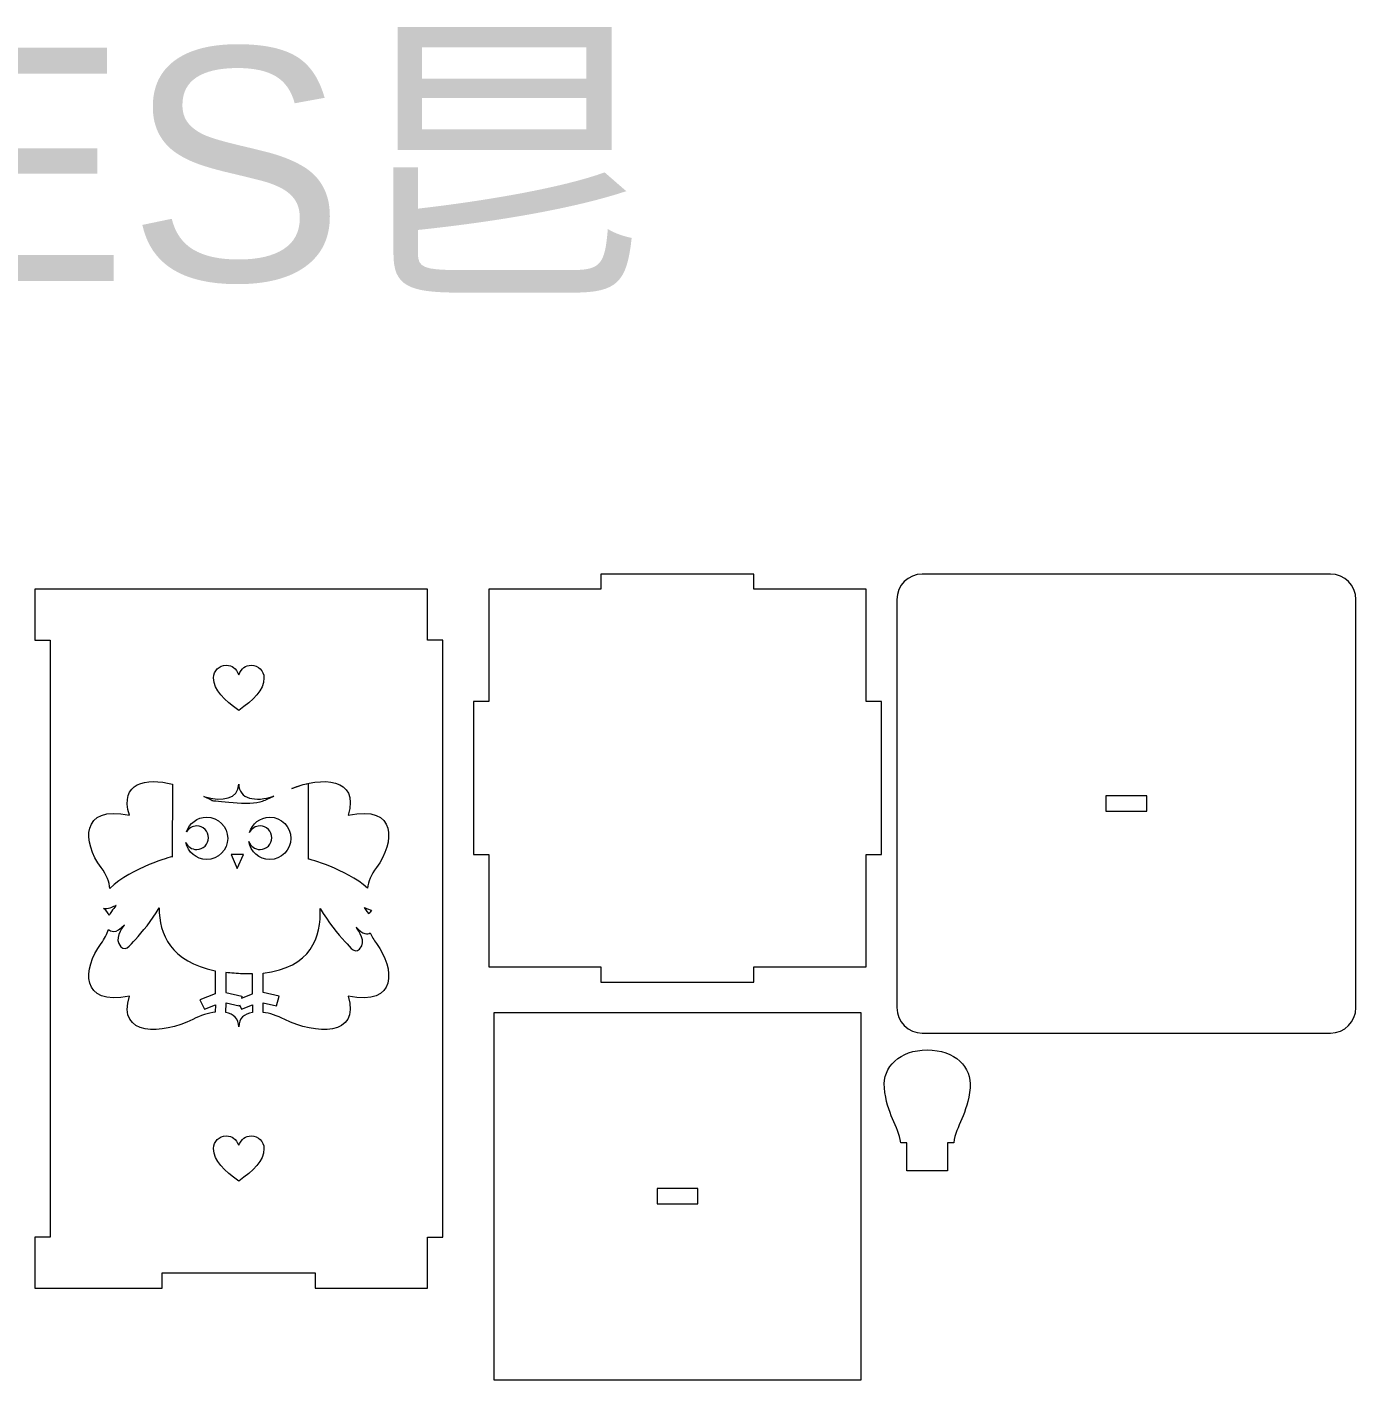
# Model space of a CAD drawing. Header units: millimetres. Extents: x -3306 to 3306, y -396 to 396.
# Drawn here: x -2309 to -2048.5, y 36.6 to 301.8 of the extents above; entities that cross this region are included whole.
import ezdxf

# ---------------------------------------------------------------- set-up
doc = ezdxf.new("R2010")
doc.units = ezdxf.units.MM
doc.header["$MEASUREMENT"] = 0
doc.layers.add('Camada 1', color=7, linetype='Continuous')
doc.styles.add('1', font='Arial', dxfattribs={"height": 1})

msp = doc.modelspace()

# ---------------------------------------------------------------- linework, layer by layer
at = {"layer": 'Camada 1', "color": 250, "lineweight": 20}
for points, knots in [([(-2218.4888, 191.6144), (-2218.4888, 191.6144), (-2196.4889, 191.6144), (-2196.4889, 191.6144), (-2196.4889, 191.6144), (-2196.4889, 191.6144), (-2196.4889, 194.6144), (-2196.4889, 194.6144), (-2196.4889, 194.6144), (-2196.4889, 194.6144), (-2166.4889, 194.6144), (-2166.4889, 194.6144), (-2166.4889, 194.6144), (-2166.4889, 194.6144), (-2166.4889, 191.6144), (-2166.4889, 191.6144), (-2166.4889, 191.6144), (-2166.4889, 191.6144), (-2144.4888, 191.6144), (-2144.4888, 191.6144), (-2144.4888, 191.6144), (-2144.4888, 191.6144), (-2144.4888, 169.6145), (-2144.4888, 169.6145), (-2144.4888, 169.6145), (-2144.4888, 169.6145), (-2141.4888, 169.6145), (-2141.4888, 169.6145), (-2141.4888, 169.6145), (-2141.4888, 169.6145), (-2141.4888, 139.6145), (-2141.4888, 139.6145), (-2141.4888, 139.6145), (-2141.4888, 139.6145), (-2144.4888, 139.6145), (-2144.4888, 139.6145), (-2144.4888, 139.6145), (-2144.4888, 139.6145), (-2144.4888, 117.6144), (-2144.4888, 117.6144), (-2144.4888, 117.6144), (-2144.4888, 117.6144), (-2166.4887, 117.6144), (-2166.4887, 117.6144), (-2166.4887, 117.6144), (-2166.4887, 117.6144), (-2166.4887, 114.6144), (-2166.4887, 114.6144), (-2166.4887, 114.6144), (-2166.4887, 114.6144), (-2196.4887, 114.6144), (-2196.4887, 114.6144), (-2196.4887, 114.6144), (-2196.4887, 114.6144), (-2196.4887, 117.6144), (-2196.4887, 117.6144), (-2196.4887, 117.6144), (-2196.4887, 117.6144), (-2218.4888, 117.6144), (-2218.4888, 117.6144), (-2218.4888, 117.6144), (-2218.4888, 117.6144), (-2218.4888, 139.6143), (-2218.4888, 139.6143), (-2218.4888, 139.6143), (-2218.4888, 139.6143), (-2221.4888, 139.6143), (-2221.4888, 139.6143), (-2221.4888, 139.6143), (-2221.4888, 139.6143), (-2221.4888, 169.6143), (-2221.4888, 169.6143), (-2221.4888, 169.6143), (-2221.4888, 169.6143), (-2218.4888, 169.6143), (-2218.4888, 169.6143), (-2218.4888, 169.6143), (-2218.4888, 169.6143), (-2218.4888, 191.6144), (-2218.4888, 191.6144)], [0, 0, 0, 0, 0.04761905, 0.04761905, 0.04761905, 0.04761905, 0.0952381, 0.0952381, 0.0952381, 0.0952381, 0.14285714, 0.14285714, 0.14285714, 0.14285714, 0.19047619, 0.19047619, 0.19047619, 0.19047619, 0.23809524, 0.23809524, 0.23809524, 0.23809524, 0.28571429, 0.28571429, 0.28571429, 0.28571429, 0.33333333, 0.33333333, 0.33333333, 0.33333333, 0.38095238, 0.38095238, 0.38095238, 0.38095238, 0.42857143, 0.42857143, 0.42857143, 0.42857143, 0.47619048, 0.47619048, 0.47619048, 0.47619048, 0.52380952, 0.52380952, 0.52380952, 0.52380952, 0.57142857, 0.57142857, 0.57142857, 0.57142857, 0.61904762, 0.61904762, 0.61904762, 0.61904762, 0.66666667, 0.66666667, 0.66666667, 0.66666667, 0.71428571, 0.71428571, 0.71428571, 0.71428571, 0.76190476, 0.76190476, 0.76190476, 0.76190476, 0.80952381, 0.80952381, 0.80952381, 0.80952381, 0.85714286, 0.85714286, 0.85714286, 0.85714286, 0.9047619, 0.9047619, 0.9047619, 0.9047619, 1, 1, 1, 1]), ([(-2133.4889, 194.6144), (-2133.4889, 194.6144), (-2053.4887, 194.6144), (-2053.4887, 194.6144), (-2053.4887, 194.6144), (-2050.7388, 194.6144), (-2048.4888, 192.3644), (-2048.4888, 189.6145), (-2048.4888, 189.6145), (-2048.4888, 189.6145), (-2048.4888, 109.6143), (-2048.4888, 109.6143), (-2048.4888, 109.6143), (-2048.4888, 106.8644), (-2050.7388, 104.6144), (-2053.4887, 104.6144), (-2053.4887, 104.6144), (-2053.4887, 104.6144), (-2133.4889, 104.6144), (-2133.4889, 104.6144), (-2133.4889, 104.6144), (-2136.2388, 104.6144), (-2138.4888, 106.8644), (-2138.4888, 109.6143), (-2138.4888, 109.6143), (-2138.4888, 109.6143), (-2138.4888, 189.6145), (-2138.4888, 189.6145), (-2138.4888, 189.6145), (-2138.4888, 192.3644), (-2136.2388, 194.6144), (-2133.4889, 194.6144)], [0, 0, 0, 0, 0.11111111, 0.11111111, 0.11111111, 0.11111111, 0.22222222, 0.22222222, 0.22222222, 0.22222222, 0.33333333, 0.33333333, 0.33333333, 0.33333333, 0.44444444, 0.44444444, 0.44444444, 0.44444444, 0.55555556, 0.55555556, 0.55555556, 0.55555556, 0.66666667, 0.66666667, 0.66666667, 0.66666667, 0.77777778, 0.77777778, 0.77777778, 0.77777778, 1, 1, 1, 1]), ([(-2304.4888, 191.6144), (-2304.4888, 191.6144), (-2230.4888, 191.6144), (-2230.4888, 191.6144), (-2230.4888, 191.6144), (-2230.4888, 191.6144), (-2230.4888, 181.6144), (-2230.4888, 181.6144), (-2230.4888, 181.6144), (-2230.4888, 181.6144), (-2227.4888, 181.6144), (-2227.4888, 181.6144), (-2227.4888, 181.6144), (-2227.4888, 181.6144), (-2227.4888, 64.6144), (-2227.4888, 64.6144), (-2227.4888, 64.6144), (-2227.4888, 64.6144), (-2230.4888, 64.6144), (-2230.4888, 64.6144), (-2230.4888, 64.6144), (-2230.4888, 64.6144), (-2230.4888, 54.6144), (-2230.4888, 54.6144), (-2230.4888, 54.6144), (-2230.4888, 54.6144), (-2252.4888, 54.6144), (-2252.4888, 54.6144), (-2252.4888, 54.6144), (-2252.4888, 54.6144), (-2252.4888, 57.6144), (-2252.4888, 57.6144), (-2252.4888, 57.6144), (-2252.4888, 57.6144), (-2282.4888, 57.6144), (-2282.4888, 57.6144), (-2282.4888, 57.6144), (-2282.4888, 57.6144), (-2282.4888, 54.6144), (-2282.4888, 54.6144), (-2282.4888, 54.6144), (-2282.4888, 54.6144), (-2304.4888, 54.6144), (-2304.4888, 54.6144), (-2304.4888, 54.6144), (-2304.4888, 54.6144), (-2307.4888, 54.6144), (-2307.4888, 54.6144), (-2307.4888, 54.6144), (-2307.4888, 54.6144), (-2307.4888, 64.6144), (-2307.4888, 64.6144), (-2307.4888, 64.6144), (-2307.4888, 64.6144), (-2304.4888, 64.6144), (-2304.4888, 64.6144), (-2304.4888, 64.6144), (-2304.4888, 64.6144), (-2304.4888, 181.6144), (-2304.4888, 181.6144), (-2304.4888, 181.6144), (-2304.4888, 181.6144), (-2307.4888, 181.6144), (-2307.4888, 181.6144), (-2307.4888, 181.6144), (-2307.4888, 181.6144), (-2307.4888, 191.6144), (-2307.4888, 191.6144), (-2307.4888, 191.6144), (-2307.4888, 191.6144), (-2304.4888, 191.6144), (-2304.4888, 191.6144)], [0, 0, 0, 0, 0.05263158, 0.05263158, 0.05263158, 0.05263158, 0.10526316, 0.10526316, 0.10526316, 0.10526316, 0.15789474, 0.15789474, 0.15789474, 0.15789474, 0.21052632, 0.21052632, 0.21052632, 0.21052632, 0.26315789, 0.26315789, 0.26315789, 0.26315789, 0.31578947, 0.31578947, 0.31578947, 0.31578947, 0.36842105, 0.36842105, 0.36842105, 0.36842105, 0.42105263, 0.42105263, 0.42105263, 0.42105263, 0.47368421, 0.47368421, 0.47368421, 0.47368421, 0.52631579, 0.52631579, 0.52631579, 0.52631579, 0.57894737, 0.57894737, 0.57894737, 0.57894737, 0.63157895, 0.63157895, 0.63157895, 0.63157895, 0.68421053, 0.68421053, 0.68421053, 0.68421053, 0.73684211, 0.73684211, 0.73684211, 0.73684211, 0.78947368, 0.78947368, 0.78947368, 0.78947368, 0.84210526, 0.84210526, 0.84210526, 0.84210526, 0.89473684, 0.89473684, 0.89473684, 0.89473684, 1, 1, 1, 1]), ([(-2267.489, 174.8764), (-2268.1063, 176.1111), (-2268.7237, 176.7284), (-2269.9585, 176.7284), (-2269.9585, 176.7284), (-2271.3216, 176.7284), (-2272.4279, 175.6221), (-2272.4279, 174.259), (-2272.4279, 174.259), (-2272.4279, 171.7895), (-2270.3002, 169.9043), (-2267.489, 167.8648), (-2267.489, 167.8648), (-2264.6778, 169.9043), (-2262.5501, 171.7895), (-2262.5501, 174.259), (-2262.5501, 174.259), (-2262.5501, 175.6221), (-2263.6564, 176.7284), (-2265.0195, 176.7284), (-2265.0195, 176.7284), (-2266.2543, 176.7284), (-2266.8717, 176.1111), (-2267.489, 174.8764)], [0, 0, 0, 0, 0.14285714, 0.14285714, 0.14285714, 0.14285714, 0.28571429, 0.28571429, 0.28571429, 0.28571429, 0.42857143, 0.42857143, 0.42857143, 0.42857143, 0.57142857, 0.57142857, 0.57142857, 0.57142857, 0.71428571, 0.71428571, 0.71428571, 0.71428571, 1, 1, 1, 1]), ([(-2280.4554, 153.403), (-2285.6672, 154.7402), (-2290.868, 153.7079), (-2288.9377, 147.3477), (-2288.9377, 147.3477), (-2298.6415, 149.3608), (-2298.0927, 141.9934), (-2294.4707, 137.0597), (-2294.4707, 137.0597), (-2293.4177, 135.6252), (-2292.8297, 134.1942), (-2292.7419, 132.9754), (-2292.7419, 132.9754), (-2288.4745, 137.1173), (-2280.6063, 139.1859), (-2280.6063, 139.1859), (-2280.6063, 139.1859), (-2280.6024, 139.1641), (-2280.5994, 139.1421), (-2280.5956, 139.1203), (-2280.5956, 139.1203), (-2280.5716, 139.1633), (-2280.5483, 139.2042), (-2280.5263, 139.2416), (-2280.5263, 139.2416), (-2280.5263, 139.2416), (-2280.4554, 153.403), (-2280.4554, 153.403)], [0, 0, 0, 0, 0.125, 0.125, 0.125, 0.125, 0.25, 0.25, 0.25, 0.25, 0.375, 0.375, 0.375, 0.375, 0.5, 0.5, 0.5, 0.5, 0.625, 0.625, 0.625, 0.625, 0.75, 0.75, 0.75, 0.75, 1, 1, 1, 1]), ([(-2242.23, 133.0467), (-2242.1249, 134.2497), (-2241.5394, 135.6531), (-2240.5069, 137.0596), (-2240.5069, 137.0596), (-2236.8848, 141.9933), (-2236.3361, 149.3607), (-2246.0398, 147.3476), (-2246.0398, 147.3476), (-2243.7899, 154.7609), (-2251.228, 154.9363), (-2257.0794, 152.5575), (-2257.0794, 152.5575), (-2255.863, 153.0201), (-2254.7007, 153.3737), (-2253.792, 153.454), (-2253.792, 153.454), (-2253.792, 153.454), (-2253.792, 138.7321), (-2253.792, 138.7321), (-2253.792, 138.7321), (-2253.792, 138.7321), (-2246.5903, 136.8381), (-2242.23, 133.0467)], [0, 0, 0, 0, 0.14285714, 0.14285714, 0.14285714, 0.14285714, 0.28571429, 0.28571429, 0.28571429, 0.28571429, 0.42857143, 0.42857143, 0.42857143, 0.42857143, 0.57142857, 0.57142857, 0.57142857, 0.57142857, 0.71428571, 0.71428571, 0.71428571, 0.71428571, 1, 1, 1, 1]), ([(-2260.6058, 151.0449), (-2264.2864, 149.8475), (-2267.4541, 150.5321), (-2267.489, 153.408), (-2267.489, 153.408), (-2267.5233, 150.5463), (-2270.6601, 149.8545), (-2274.3174, 151.0275), (-2274.3174, 151.0275), (-2273.5815, 150.6627), (-2272.9852, 150.3499), (-2272.6887, 150.1577), (-2272.6887, 150.1577), (-2272.6887, 150.1577), (-2265.0716, 149.0577), (-2262.8747, 150.0103), (-2262.8747, 150.0103), (-2262.2603, 150.2766), (-2261.4741, 150.6461), (-2260.6058, 151.0449)], [0, 0, 0, 0, 0.16666667, 0.16666667, 0.16666667, 0.16666667, 0.33333333, 0.33333333, 0.33333333, 0.33333333, 0.5, 0.5, 0.5, 0.5, 0.66666667, 0.66666667, 0.66666667, 0.66666667, 1, 1, 1, 1]), ([(-2097.4888, 151.1144), (-2097.4888, 151.1144), (-2089.4888, 151.1144), (-2089.4888, 151.1144), (-2089.4888, 151.1144), (-2089.4888, 151.1144), (-2089.4888, 148.1144), (-2089.4888, 148.1144), (-2089.4888, 148.1144), (-2089.4888, 148.1144), (-2097.4888, 148.1144), (-2097.4888, 148.1144), (-2097.4888, 148.1144), (-2097.4888, 148.1144), (-2097.4888, 151.1144), (-2097.4888, 151.1144)], [0, 0, 0, 0, 0.2, 0.2, 0.2, 0.2, 0.4, 0.4, 0.4, 0.4, 0.6, 0.6, 0.6, 0.6, 1, 1, 1, 1]), ([(-2275.7289, 145.228), (-2274.4518, 145.228), (-2273.4165, 144.1927), (-2273.4165, 142.9156), (-2273.4165, 142.9156), (-2273.4165, 141.6385), (-2274.4518, 140.6032), (-2275.7289, 140.6032), (-2275.7289, 140.6032), (-2276.6838, 140.6032), (-2277.5035, 141.182), (-2277.8563, 142.0079), (-2277.8563, 142.0079), (-2277.4891, 140.0984), (-2275.8093, 138.6545), (-2273.7925, 138.6545), (-2273.7925, 138.6545), (-2271.5074, 138.6545), (-2269.6546, 140.5087), (-2269.6546, 142.7935), (-2269.6546, 142.7935), (-2269.6546, 145.08), (-2271.5074, 146.9321), (-2273.7925, 146.9321), (-2273.7925, 146.9321), (-2275.629, 146.9321), (-2277.1859, 145.7361), (-2277.727, 144.08), (-2277.727, 144.08), (-2277.326, 144.7666), (-2276.5814, 145.228), (-2275.7289, 145.228)], [0, 0, 0, 0, 0.11111111, 0.11111111, 0.11111111, 0.11111111, 0.22222222, 0.22222222, 0.22222222, 0.22222222, 0.33333333, 0.33333333, 0.33333333, 0.33333333, 0.44444444, 0.44444444, 0.44444444, 0.44444444, 0.55555556, 0.55555556, 0.55555556, 0.55555556, 0.66666667, 0.66666667, 0.66666667, 0.66666667, 0.77777778, 0.77777778, 0.77777778, 0.77777778, 1, 1, 1, 1]), ([(-2263.3203, 145.228), (-2262.0432, 145.228), (-2261.0079, 144.1927), (-2261.0079, 142.9156), (-2261.0079, 142.9156), (-2261.0079, 141.6385), (-2262.0432, 140.6032), (-2263.3203, 140.6032), (-2263.3203, 140.6032), (-2264.3301, 140.6032), (-2265.1885, 141.2505), (-2265.5037, 142.1527), (-2265.5037, 142.1527), (-2265.1956, 140.1718), (-2263.4824, 138.6545), (-2261.415, 138.6545), (-2261.415, 138.6545), (-2259.1299, 138.6545), (-2257.2767, 140.5087), (-2257.2767, 142.7935), (-2257.2767, 142.7935), (-2257.2767, 145.08), (-2259.1299, 146.9321), (-2261.415, 146.9321), (-2261.415, 146.9321), (-2263.3, 146.9321), (-2264.8905, 145.672), (-2265.39, 143.9476), (-2265.39, 143.9476), (-2265.0108, 144.7066), (-2264.2265, 145.228), (-2263.3203, 145.228)], [0, 0, 0, 0, 0.11111111, 0.11111111, 0.11111111, 0.11111111, 0.22222222, 0.22222222, 0.22222222, 0.22222222, 0.33333333, 0.33333333, 0.33333333, 0.33333333, 0.44444444, 0.44444444, 0.44444444, 0.44444444, 0.55555556, 0.55555556, 0.55555556, 0.55555556, 0.66666667, 0.66666667, 0.66666667, 0.66666667, 0.77777778, 0.77777778, 0.77777778, 0.77777778, 1, 1, 1, 1]), ([(-2268.9952, 139.6075), (-2268.9952, 139.6075), (-2266.5782, 139.6075), (-2266.5782, 139.6075), (-2266.5782, 139.6075), (-2266.5782, 139.6075), (-2267.8242, 136.9003), (-2267.8242, 136.9003), (-2267.8242, 136.9003), (-2267.8242, 136.9003), (-2268.9952, 139.6075), (-2268.9952, 139.6075)], [0, 0, 0, 0, 0.25, 0.25, 0.25, 0.25, 0.5, 0.5, 0.5, 0.5, 1, 1, 1, 1]), ([(-2288.9376, 111.8812), (-2291.3725, 103.8587), (-2282.4614, 104.3123), (-2276.4938, 107.3067), (-2276.4938, 107.3067), (-2274.9652, 108.0738), (-2273.4396, 108.5424), (-2272.0901, 108.6927), (-2272.0901, 108.6927), (-2272.0901, 108.6927), (-2272.0713, 110.1715), (-2272.0713, 110.1715), (-2272.0713, 110.1715), (-2272.0713, 110.1715), (-2274.2034, 109.3141), (-2274.2034, 109.3141), (-2274.2034, 109.3141), (-2274.2034, 109.3141), (-2275.0933, 111.1173), (-2275.0933, 111.1173), (-2275.0933, 111.1173), (-2275.0933, 111.1173), (-2272.0905, 112.3235), (-2272.0905, 112.3235), (-2272.0905, 112.3235), (-2272.0905, 112.3235), (-2272.0905, 116.8294), (-2272.0905, 116.8294), (-2272.0905, 116.8294), (-2280.8089, 118.6046), (-2283.0984, 124.0304), (-2283.0926, 129.1392), (-2283.0926, 129.1392), (-2284.5785, 126.6154), (-2286.4024, 124.4411), (-2287.7613, 122.9792), (-2287.7613, 122.9792), (-2288.781, 121.8819), (-2289.8965, 120.0191), (-2291.0273, 122.1836), (-2291.0273, 122.1836), (-2291.7601, 123.5881), (-2289.9034, 125.8461), (-2289.9034, 125.8461), (-2289.9034, 125.8461), (-2291.6063, 123.9222), (-2292.6682, 124.5989), (-2293.0099, 124.9251), (-2293.0099, 124.9251), (-2293.2908, 124.047), (-2293.7809, 123.1089), (-2294.4707, 122.1692), (-2294.4707, 122.1692), (-2298.0927, 117.2355), (-2298.6413, 109.8681), (-2288.9376, 111.8812)], [0, 0, 0, 0, 0.06666667, 0.06666667, 0.06666667, 0.06666667, 0.13333333, 0.13333333, 0.13333333, 0.13333333, 0.2, 0.2, 0.2, 0.2, 0.26666667, 0.26666667, 0.26666667, 0.26666667, 0.33333333, 0.33333333, 0.33333333, 0.33333333, 0.4, 0.4, 0.4, 0.4, 0.46666667, 0.46666667, 0.46666667, 0.46666667, 0.53333333, 0.53333333, 0.53333333, 0.53333333, 0.6, 0.6, 0.6, 0.6, 0.66666667, 0.66666667, 0.66666667, 0.66666667, 0.73333333, 0.73333333, 0.73333333, 0.73333333, 0.8, 0.8, 0.8, 0.8, 0.86666667, 0.86666667, 0.86666667, 0.86666667, 1, 1, 1, 1]), ([(-2293.9928, 129.0482), (-2293.461, 128.7138), (-2293.1007, 128.2453), (-2292.9053, 127.6802), (-2292.9053, 127.6802), (-2292.3177, 128.7254), (-2291.5307, 129.6586), (-2291.5307, 129.6586), (-2291.5307, 129.6586), (-2292.7595, 129.1075), (-2293.5251, 128.9676), (-2293.9928, 129.0482)], [0, 0, 0, 0, 0.25, 0.25, 0.25, 0.25, 0.5, 0.5, 0.5, 0.5, 1, 1, 1, 1]), ([(-2262.7281, 108.6738), (-2261.4184, 108.5055), (-2259.9524, 108.0438), (-2258.4835, 107.3067), (-2258.4835, 107.3067), (-2252.5159, 104.3123), (-2243.6049, 103.8588), (-2246.0399, 111.8812), (-2246.0399, 111.8812), (-2236.3362, 109.868), (-2236.8848, 117.2355), (-2240.5069, 122.1691), (-2240.5069, 122.1691), (-2241.0201, 122.8683), (-2241.4229, 123.5667), (-2241.7113, 124.2402), (-2241.7113, 124.2402), (-2242.2204, 123.9741), (-2243.1609, 123.885), (-2244.4951, 125.3923), (-2244.4951, 125.3923), (-2244.4951, 125.3923), (-2242.6381, 123.1343), (-2243.371, 121.7298), (-2243.371, 121.7298), (-2244.5019, 119.5653), (-2245.6175, 121.4281), (-2246.6373, 122.5254), (-2246.6373, 122.5254), (-2248.0628, 124.0592), (-2250, 126.3774), (-2251.522, 129.0603), (-2251.522, 129.0603), (-2251.2904, 123.5061), (-2253.293, 117.4283), (-2262.7284, 116.3868), (-2262.7284, 116.3868), (-2262.7284, 116.3868), (-2262.7284, 112.5646), (-2262.7284, 112.5646), (-2262.7284, 112.5646), (-2262.7284, 112.5646), (-2259.5864, 111.871), (-2259.5864, 111.871), (-2259.5864, 111.871), (-2259.5864, 111.871), (-2260.1108, 109.941), (-2260.1108, 109.941), (-2260.1108, 109.941), (-2260.1108, 109.941), (-2262.7051, 110.5134), (-2262.7051, 110.5134), (-2262.7051, 110.5134), (-2262.7051, 110.5134), (-2262.7281, 108.6738), (-2262.7281, 108.6738)], [0, 0, 0, 0, 0.06666667, 0.06666667, 0.06666667, 0.06666667, 0.13333333, 0.13333333, 0.13333333, 0.13333333, 0.2, 0.2, 0.2, 0.2, 0.26666667, 0.26666667, 0.26666667, 0.26666667, 0.33333333, 0.33333333, 0.33333333, 0.33333333, 0.4, 0.4, 0.4, 0.4, 0.46666667, 0.46666667, 0.46666667, 0.46666667, 0.53333333, 0.53333333, 0.53333333, 0.53333333, 0.6, 0.6, 0.6, 0.6, 0.66666667, 0.66666667, 0.66666667, 0.66666667, 0.73333333, 0.73333333, 0.73333333, 0.73333333, 0.8, 0.8, 0.8, 0.8, 0.86666667, 0.86666667, 0.86666667, 0.86666667, 1, 1, 1, 1]), ([(-2241.9525, 127.9717), (-2241.8251, 128.2372), (-2241.6558, 128.4768), (-2241.4442, 128.6857), (-2241.4442, 128.6857), (-2241.8309, 128.7836), (-2242.2993, 128.9499), (-2242.8676, 129.2048), (-2242.8676, 129.2048), (-2242.8676, 129.2048), (-2242.4229, 128.6774), (-2241.9525, 127.9717)], [0, 0, 0, 0, 0.25, 0.25, 0.25, 0.25, 0.5, 0.5, 0.5, 0.5, 1, 1, 1, 1]), ([(-2270.0113, 116.4921), (-2268.9797, 116.3633), (-2267.8734, 116.2783), (-2266.6829, 116.2445), (-2266.6829, 116.2445), (-2266.0304, 116.226), (-2265.4081, 116.2289), (-2264.8076, 116.2469), (-2264.8076, 116.2469), (-2264.8076, 116.2469), (-2264.8076, 112.3235), (-2264.8076, 112.3235), (-2264.8076, 112.3235), (-2264.8076, 112.3235), (-2266.9834, 111.4495), (-2266.9834, 111.4495), (-2266.9834, 111.4495), (-2266.9834, 111.4495), (-2266.8687, 111.8709), (-2266.8687, 111.8709), (-2266.8687, 111.8709), (-2266.8687, 111.8709), (-2270.0113, 112.5646), (-2270.0113, 112.5646), (-2270.0113, 112.5646), (-2270.0113, 112.5646), (-2270.0113, 116.4921), (-2270.0113, 116.4921)], [0, 0, 0, 0, 0.125, 0.125, 0.125, 0.125, 0.25, 0.25, 0.25, 0.25, 0.375, 0.375, 0.375, 0.375, 0.5, 0.5, 0.5, 0.5, 0.625, 0.625, 0.625, 0.625, 0.75, 0.75, 0.75, 0.75, 1, 1, 1, 1]), ([(-2270.0114, 108.6409), (-2268.4999, 108.3457), (-2267.5079, 107.4233), (-2267.4884, 105.8209), (-2267.4884, 105.8209), (-2267.4685, 107.4786), (-2266.4077, 108.4083), (-2264.8076, 108.6691), (-2264.8076, 108.6691), (-2264.8076, 108.6691), (-2264.7885, 110.1715), (-2264.7885, 110.1715), (-2264.7885, 110.1715), (-2264.7885, 110.1715), (-2266.921, 109.314), (-2266.921, 109.314), (-2266.921, 109.314), (-2266.921, 109.314), (-2267.3358, 110.1552), (-2267.3358, 110.1552), (-2267.3358, 110.1552), (-2267.3358, 110.1552), (-2267.3941, 109.941), (-2267.3941, 109.941), (-2267.3941, 109.941), (-2267.3941, 109.941), (-2269.9877, 110.5133), (-2269.9877, 110.5133), (-2269.9877, 110.5133), (-2269.9877, 110.5133), (-2270.0114, 108.6409), (-2270.0114, 108.6409)], [0, 0, 0, 0, 0.11111111, 0.11111111, 0.11111111, 0.11111111, 0.22222222, 0.22222222, 0.22222222, 0.22222222, 0.33333333, 0.33333333, 0.33333333, 0.33333333, 0.44444444, 0.44444444, 0.44444444, 0.44444444, 0.55555556, 0.55555556, 0.55555556, 0.55555556, 0.66666667, 0.66666667, 0.66666667, 0.66666667, 0.77777778, 0.77777778, 0.77777778, 0.77777778, 1, 1, 1, 1]), ([(-2217.4887, 108.6144), (-2217.4887, 108.6144), (-2145.4887, 108.6144), (-2145.4887, 108.6144), (-2145.4887, 108.6144), (-2145.4887, 108.6144), (-2145.4887, 36.6144), (-2145.4887, 36.6144), (-2145.4887, 36.6144), (-2145.4887, 36.6144), (-2217.4887, 36.6144), (-2217.4887, 36.6144), (-2217.4887, 36.6144), (-2217.4887, 36.6144), (-2217.4887, 108.6144), (-2217.4887, 108.6144)], [0, 0, 0, 0, 0.2, 0.2, 0.2, 0.2, 0.4, 0.4, 0.4, 0.4, 0.6, 0.6, 0.6, 0.6, 1, 1, 1, 1]), ([(-2128.5287, 83.0851), (-2128.5287, 83.0851), (-2127.3447, 83.0851), (-2127.3447, 83.0851), (-2127.3447, 83.0851), (-2126.8673, 86.5541), (-2124.6161, 88.5761), (-2124.1288, 93.9091), (-2124.1288, 93.9091), (-2123.7569, 97.9786), (-2127.119, 101.3091), (-2132.5287, 101.3091), (-2132.5287, 101.3091), (-2137.9384, 101.3091), (-2141.3006, 97.9787), (-2140.9286, 93.9091), (-2140.9286, 93.9091), (-2140.4412, 88.5761), (-2138.1901, 86.5541), (-2137.7127, 83.0851), (-2137.7127, 83.0851), (-2137.7127, 83.0851), (-2136.5287, 83.0851), (-2136.5287, 83.0851), (-2136.5287, 83.0851), (-2136.5287, 83.0851), (-2136.5287, 77.5848), (-2136.5287, 77.5848), (-2136.5287, 77.5848), (-2136.5287, 77.5848), (-2128.5287, 77.5848), (-2128.5287, 77.5848), (-2128.5287, 77.5848), (-2128.5287, 77.5848), (-2128.5287, 83.0851), (-2128.5287, 83.0851)], [0, 0, 0, 0, 0.1, 0.1, 0.1, 0.1, 0.2, 0.2, 0.2, 0.2, 0.3, 0.3, 0.3, 0.3, 0.4, 0.4, 0.4, 0.4, 0.5, 0.5, 0.5, 0.5, 0.6, 0.6, 0.6, 0.6, 0.7, 0.7, 0.7, 0.7, 0.8, 0.8, 0.8, 0.8, 1, 1, 1, 1]), ([(-2267.489, 82.6152), (-2268.1063, 83.8499), (-2268.7237, 84.4672), (-2269.9585, 84.4672), (-2269.9585, 84.4672), (-2271.3216, 84.4672), (-2272.4279, 83.3609), (-2272.4279, 81.9978), (-2272.4279, 81.9978), (-2272.4279, 79.5283), (-2270.3002, 77.6431), (-2267.489, 75.6036), (-2267.489, 75.6036), (-2264.6778, 77.6431), (-2262.5501, 79.5283), (-2262.5501, 81.9978), (-2262.5501, 81.9978), (-2262.5501, 83.3609), (-2263.6564, 84.4672), (-2265.0195, 84.4672), (-2265.0195, 84.4672), (-2266.2543, 84.4672), (-2266.8717, 83.8499), (-2267.489, 82.6152)], [0, 0, 0, 0, 0.14285714, 0.14285714, 0.14285714, 0.14285714, 0.28571429, 0.28571429, 0.28571429, 0.28571429, 0.42857143, 0.42857143, 0.42857143, 0.42857143, 0.57142857, 0.57142857, 0.57142857, 0.57142857, 0.71428571, 0.71428571, 0.71428571, 0.71428571, 1, 1, 1, 1]), ([(-2185.4887, 74.1144), (-2185.4887, 74.1144), (-2177.4887, 74.1144), (-2177.4887, 74.1144), (-2177.4887, 74.1144), (-2177.4887, 74.1144), (-2177.4887, 71.1144), (-2177.4887, 71.1144), (-2177.4887, 71.1144), (-2177.4887, 71.1144), (-2185.4887, 71.1144), (-2185.4887, 71.1144), (-2185.4887, 71.1144), (-2185.4887, 71.1144), (-2185.4887, 74.1144), (-2185.4887, 74.1144)], [0, 0, 0, 0, 0.2, 0.2, 0.2, 0.2, 0.4, 0.4, 0.4, 0.4, 0.6, 0.6, 0.6, 0.6, 1, 1, 1, 1])]:
    msp.add_open_spline(points, degree=3, knots=knots, dxfattribs=at)

# ---------------------------------------------------------------- texts
at = {"layer": 'Camada 1', "color": 250, "style": '1'}
msp.add_text('POTES㫐', height=45.71042, dxfattribs=at).set_placement((-2463.1304, 252.0886))

doc.saveas('drawing.dxf')
